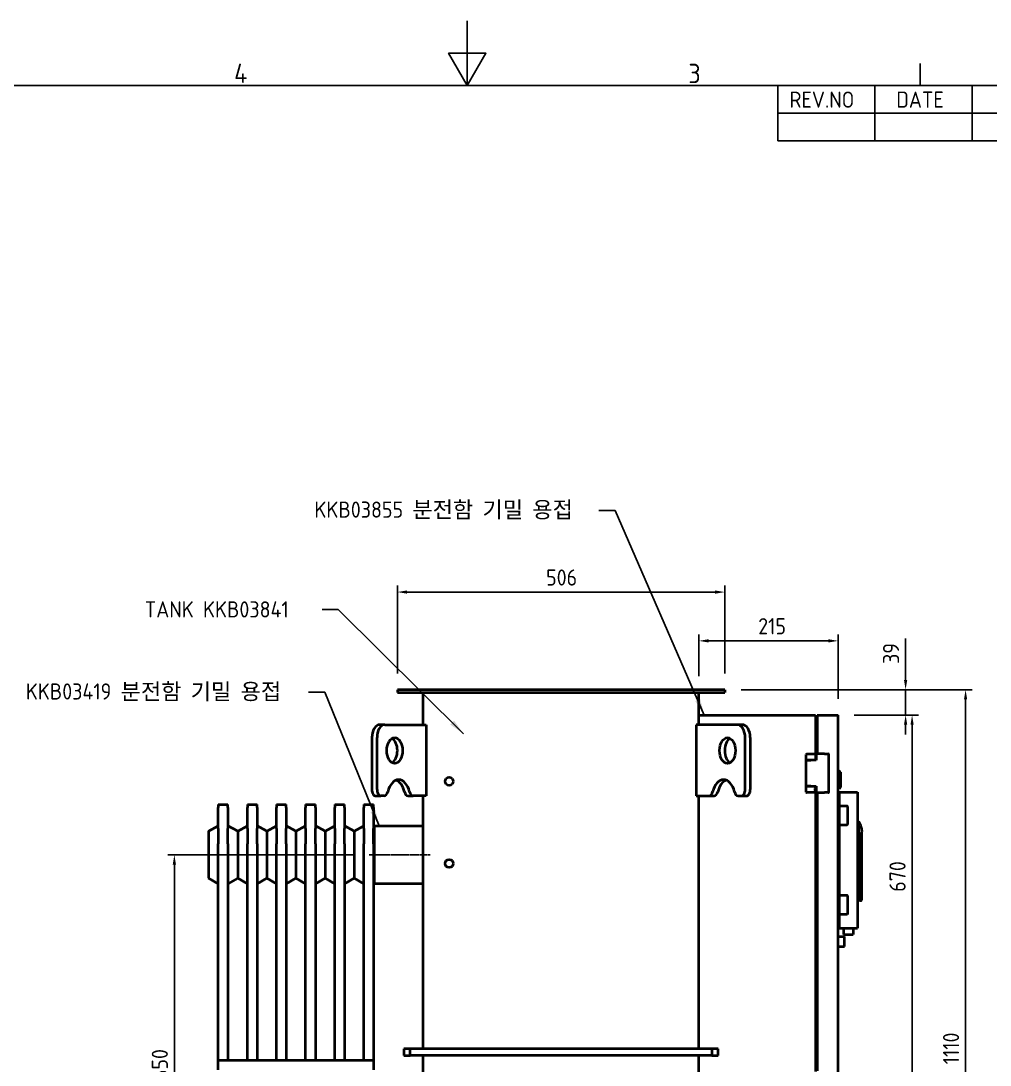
# Model space of a CAD drawing. Header units: millimetres. Extents: x 0 to 4200, y 0 to 2970.
# Drawn here: x 1410 to 2908, y 1356 to 2970 of the extents above; entities that cross this region are included whole.
import ezdxf

# ---------------------------------------------------------------- set-up
doc = ezdxf.new("R2010")
doc.units = ezdxf.units.MM
doc.header["$LTSCALE"] = 10
doc.linetypes.add('CHAIN', pattern=[0.7087, 0.4724, -0.0591, 0.1181, -0.0591])
doc.layers.get('0').update_dxf_attribs({"color": 3, "lineweight": 25, "true_color": 0x00ff00})
for name, color, linetype, lineweight, true_color in [('가시적인 것(ISO)', 3, 'Continuous', 40, 0x00ff00), ('기호(ISO)', 5, 'Continuous', 25, 0x0000ff), ('중심선(ISO)', 1, 'Continuous', 25, 0xff0000), ('치수(ISO)', 2, 'Continuous', 25, 0xffff00)]:
    doc.layers.add(name, color=color, linetype=linetype, lineweight=lineweight, true_color=true_color)
doc.layers.add('경계(ISO)', color=7, linetype='Continuous', lineweight=25)
doc.styles.add('ISO ProportionalPSTEK', font='isocp.shx')
doc.styles.add('문자 텍스트_PSTEK_POSCO', font='isocp.shx')
doc.styles.add('치수 텍스트_PSTEK_POSCO', font='isocp.shx')
doc.dimstyles.new('치수_PSTEK_POSCO', dxfattribs={"dimscale": 10, "dimtxt": 2.5, "dimasz": 1.5, "dimexe": 1, "dimexo": 2.5, "dimgap": 1, "dimtad": 1, "dimrnd": 1e-08, "dimdsep": 46, "dimtxsty": '치수 텍스트_PSTEK_POSCO', "dimcen": 0.09, "dimdle": 10, "dimclrd": 7, "dimclre": 7, "dimclrt": 2, "dimadec": 1, "dimazin": 2, "dimtfac": 1, "dimtmove": 0, "dimatfit": 3, "dimfxl": 1, "dimtolj": 1, "dimlwd": -1, "dimlwe": -1, "dimarcsym": 0})
doc.dimstyles.new('치수_PSTEK_POSCO$7', dxfattribs={"dimscale": 10, "dimtxt": 2.5, "dimasz": 2.5, "dimexe": 1, "dimexo": 2.5, "dimgap": 1, "dimtad": 1, "dimrnd": 1e-08, "dimdsep": 46, "dimtxsty": '치수 텍스트_PSTEK_POSCO', "dimcen": 0.09, "dimdle": 10, "dimclrd": 7, "dimclre": 7, "dimclrt": 2, "dimadec": 1, "dimazin": 2, "dimtfac": 1, "dimtmove": 0, "dimatfit": 3, "dimfxl": 1, "dimtolj": 1, "dimlwd": -1, "dimlwe": -1, "dimarcsym": 0})

# ---------------------------------------------------------------- blocks, each defined once
blk = doc.blocks.new('경계 Default Border')
at = {"layer": '경계(ISO)'}
blk.add_line((280, 287), (280, 290.4), dxfattribs=at)
at = {"layer": '경계(ISO)', "flags": 128}
for points in [[(210, 297), (210, 287), (207.11, 292), (212.89, 292), (210, 287)], [(10, 10), (10, 287), (410, 287), (410, 10), (10, 10)]]:
    blk.add_lwpolyline(points, dxfattribs=at)
at = {"layer": '경계(ISO)', "color": 2, "true_color": 0xffff00, "char_height": 3, "attachment_point": 7, "style": '문자 텍스트_PSTEK_POSCO'}
for s, insert in [('4', (173.97, 287.4)), ('3', (244.17, 287.37))]:
    blk.add_mtext(s, dxfattribs=dict(at, insert=insert))
blk = doc.blocks.new('리비전 내역')
at = {"layer": '기호(ISO)'}
for p, q in [((258, 287), (410, 287)), ((258, 287), (258, 282.72)), ((273, 287), (273, 282.72)), ((288, 287), (288, 282.72)), ((365, 287), (365, 282.72)), ((380, 287), (380, 282.72)), ((395, 287), (395, 282.72)), ((410, 287), (410, 282.72)), ((258, 282.72), (410, 282.72)), ((258, 282.72), (258, 278.44)), ((273, 282.72), (273, 278.44)), ((288, 282.72), (288, 278.44)), ((365, 282.72), (365, 278.44)), ((380, 282.72), (380, 278.44)), ((395, 282.72), (395, 278.44)), ((410, 282.72), (410, 278.44)), ((258, 278.44), (410, 278.44))]:
    blk.add_line(p, q, dxfattribs=at)
at = {"layer": '기호(ISO)', "color": 2, "true_color": 0xffff00, "char_height": 2.5, "attachment_point": 7, "style": 'ISO ProportionalPSTEK'}
for s, insert in [('REV.NO', (259.79, 283.58)), ('DATE', (276.31, 283.58)), ('DESCRIPTION OF REVISION', (305.51, 283.58)), ('DRA.BY', (366.48, 283.58)), ('CH.BY', (382.86, 283.58)), ('APP.BY', (396.48, 283.58))]:
    blk.add_mtext(s, dxfattribs=dict(at, insert=insert))
blk = doc.blocks.new('*D22')
at = {"layer": 'Defpoints', "color": 0, "transparency": 16777216}
for p in [(2498, 1936.4), (2673, 1897.4), (2777.4, 1897.4)]:
    blk.add_point(p, dxfattribs=at)
at = {"layer": '치수(ISO)', "color": 7, "transparency": 16777216}
for p, q in [((2777.4, 1951.4), (2777.4, 2015.7)), ((2523, 1936.4), (2787.4, 1936.4)), ((2777.4, 1897.4), (2777.4, 1936.4)), ((2698, 1897.4), (2787.4, 1897.4)), ((2777.4, 1882.4), (2777.4, 1867.4))]:
    blk.add_line(p, q, dxfattribs=at)
for points in [[(2774.9, 1951.4), (2779.9, 1951.4), (2777.4, 1936.4)], [(2774.9, 1882.4), (2779.9, 1882.4), (2777.4, 1897.4)]]:
    blk.add_solid(points, dxfattribs=at)
at = {"layer": '치수(ISO)', "color": 2, "transparency": 16777216, "insert": (2754.9, 1976.4), "char_height": 25, "attachment_point": 4, "rotation": 90, "style": '치수 텍스트_PSTEK_POSCO'}
blk.add_mtext('\\A1;39', dxfattribs=at)
blk = doc.blocks.new('*D23')
at = {"layer": 'Defpoints', "color": 0, "transparency": 16777216}
for p in [(2673, 1897.4), (2673, 1227.4), (2787.4, 1227.4)]:
    blk.add_point(p, dxfattribs=at)
at = {"layer": '치수(ISO)', "color": 7, "transparency": 16777216}
for p, q in [((2698, 1897.4), (2797.4, 1897.4)), ((2787.4, 1882.4), (2787.4, 1242.4)), ((2698, 1227.4), (2797.4, 1227.4))]:
    blk.add_line(p, q, dxfattribs=at)
for points in [[(2784.9, 1882.4), (2789.9, 1882.4), (2787.4, 1897.4)], [(2784.9, 1242.4), (2789.9, 1242.4), (2787.4, 1227.4)]]:
    blk.add_solid(points, dxfattribs=at)
at = {"layer": '치수(ISO)', "color": 2, "transparency": 16777216, "insert": (2764.9, 1624.2), "char_height": 25, "attachment_point": 4, "rotation": 90, "style": '치수 텍스트_PSTEK_POSCO'}
blk.add_mtext('\\A1;670', dxfattribs=at)
blk = doc.blocks.new('*D24')
at = {"layer": 'Defpoints', "color": 0, "transparency": 16777216}
for p in [(2458, 2012), (2458, 1932.4), (2673, 1897.4)]:
    blk.add_point(p, dxfattribs=at)
at = {"layer": '치수(ISO)', "color": 7, "transparency": 16777216}
for p, q in [((2458, 1957.4), (2458, 2022)), ((2673, 1922.4), (2673, 2022)), ((2658, 2012), (2473, 2012))]:
    blk.add_line(p, q, dxfattribs=at)
for points in [[(2473, 2014.5), (2473, 2009.5), (2458, 2012)], [(2658, 2014.5), (2658, 2009.5), (2673, 2012)]]:
    blk.add_solid(points, dxfattribs=at)
at = {"layer": '치수(ISO)', "color": 2, "transparency": 16777216, "insert": (2549.6, 2034.6), "char_height": 25, "attachment_point": 4, "style": '치수 텍스트_PSTEK_POSCO'}
blk.add_mtext('\\A1;215', dxfattribs=at)
blk = doc.blocks.new('*D27')
at = {"layer": 'Defpoints', "color": 0, "transparency": 16777216}
for p in [(2498, 1936.4), (2870.1, 1936.4), (2480, 826.4)]:
    blk.add_point(p, dxfattribs=at)
at = {"layer": '치수(ISO)', "color": 7, "transparency": 16777216}
for p, q in [((2523, 1936.4), (2880.1, 1936.4)), ((2870.1, 841.4), (2870.1, 1921.4)), ((2505, 826.4), (2880.1, 826.4))]:
    blk.add_line(p, q, dxfattribs=at)
for points in [[(2867.6, 1921.4), (2872.6, 1921.4), (2870.1, 1936.4)], [(2867.6, 841.4), (2872.6, 841.4), (2870.1, 826.4)]]:
    blk.add_solid(points, dxfattribs=at)
at = {"layer": '치수(ISO)', "color": 2, "transparency": 16777216, "insert": (2847.6, 1357.7), "char_height": 25, "attachment_point": 4, "rotation": 90, "style": '치수 텍스트_PSTEK_POSCO'}
blk.add_mtext('\\A1;1110', dxfattribs=at)
blk = doc.blocks.new('*D32')
at = {"layer": 'Defpoints', "color": 0, "transparency": 16777216}
for p in [(1992, 2087.4), (1992, 1936.4), (2498, 1936.4)]:
    blk.add_point(p, dxfattribs=at)
at = {"layer": '치수(ISO)', "color": 7, "transparency": 16777216}
for p, q in [((1992, 1961.4), (1992, 2097.4)), ((2483, 2087.4), (2007, 2087.4)), ((2498, 1961.4), (2498, 2097.4))]:
    blk.add_line(p, q, dxfattribs=at)
for points in [[(2007, 2089.9), (2007, 2084.9), (1992, 2087.4)], [(2483, 2089.9), (2483, 2084.9), (2498, 2087.4)]]:
    blk.add_solid(points, dxfattribs=at)
at = {"layer": '치수(ISO)', "color": 2, "transparency": 16777216, "insert": (2221.8, 2109.9), "char_height": 25, "attachment_point": 4, "style": '치수 텍스트_PSTEK_POSCO'}
blk.add_mtext('\\A1;506', dxfattribs=at)
blk = doc.blocks.new('*D36')
at = {"layer": 'Defpoints', "color": 0, "transparency": 16777216}
for p in [(1647.3, 1681.4), (1948.4, 1681.4), (1948.4, 1031.4)]:
    blk.add_point(p, dxfattribs=at)
at = {"layer": '치수(ISO)', "color": 7, "transparency": 16777216}
for p, q in [((1923.4, 1681.4), (1637.3, 1681.4)), ((1647.3, 1046.4), (1647.3, 1666.4)), ((1923.4, 1031.4), (1637.3, 1031.4))]:
    blk.add_line(p, q, dxfattribs=at)
for points in [[(1644.8, 1666.4), (1649.8, 1666.4), (1647.3, 1681.4)], [(1644.8, 1046.4), (1649.8, 1046.4), (1647.3, 1031.4)]]:
    blk.add_solid(points, dxfattribs=at)
at = {"layer": '치수(ISO)', "color": 2, "transparency": 16777216, "insert": (1624.8, 1333.2), "char_height": 25, "attachment_point": 4, "rotation": 90, "style": '치수 텍스트_PSTEK_POSCO'}
blk.add_mtext('\\A1;650', dxfattribs=at)

msp = doc.modelspace()

# ---------------------------------------------------------------- linework, layer by layer
at = {"layer": '가시적인 것(ISO)'}
for p, q in [((1991.955, 1936.435), (1991.955, 1932.435)), ((2497.955, 1936.435), (1991.955, 1936.435)), ((2497.955, 1936.435), (2497.955, 1932.435)), ((1991.955, 1932.435), (2497.955, 1932.435)), ((2031.955, 1882.435), (2031.955, 1932.435)), ((2457.955, 1882.435), (2457.955, 1932.435)), ((2457.955, 1897.435), (2637.955, 1897.435)), ((2637.955, 1897.435), (2637.955, 1836.435)), ((2640.955, 1897.435), (2672.955, 1897.435)), ((2640.955, 1897.435), (2640.955, 1837.435)), ((2672.955, 1227.435), (2672.955, 1897.435)), ((1972.611, 1882.435), (1964.668, 1882.435)), ((1972.611, 1882.435), (2036.402, 1882.435)), ((2036.402, 1882.435), (2036.402, 1772.435)), ((2517.299, 1882.435), (2453.509, 1882.435)), ((2453.509, 1882.435), (2453.509, 1772.435)), ((2525.242, 1882.435), (2517.299, 1882.435)), ((1952.518, 1862.435), (1952.518, 1782.435)), ((1960.461, 1782.435), (1960.461, 1862.435)), ((2529.45, 1782.435), (2529.45, 1862.435)), ((2537.393, 1862.435), (2537.393, 1782.435)), ((2637.955, 1862.435), (2640.955, 1862.435)), ((2623.955, 1827.585), (2623.955, 1836.435)), ((2637.955, 1827.585), (2623.955, 1827.585)), ((2623.955, 1827.435), (2623.955, 1827.585)), ((2623.955, 1827.435), (2630.955, 1827.435)), ((2623.955, 1787.435), (2623.955, 1827.435)), ((2638.955, 1827.435), (2630.955, 1827.435)), ((2637.955, 1836.435), (2637.955, 1827.585)), ((2637.955, 1827.585), (2637.955, 1827.435)), ((2638.955, 1836.435), (2638.955, 1827.435)), ((2651.955, 1837.435), (2639.955, 1837.435)), ((2651.955, 1837.435), (2657.955, 1837.435)), ((2658.955, 1778.435), (2658.955, 1836.435)), ((2672.955, 1811.435), (2674.455, 1811.435)), ((2674.455, 1783.435), (2674.455, 1811.435)), ((2676.955, 1808.935), (2674.455, 1811.435)), ((2676.955, 1808.935), (2676.955, 1785.935)), ((2623.955, 1787.285), (2623.955, 1787.435)), ((2630.955, 1787.435), (2623.955, 1787.435)), ((2623.955, 1787.285), (2637.955, 1787.285)), ((2623.955, 1778.435), (2623.955, 1787.285)), ((2630.955, 1787.435), (2638.955, 1787.435)), ((2637.955, 1787.435), (2637.955, 1787.285)), ((2637.955, 1787.285), (2637.955, 1784.435)), ((2637.955, 1784.435), (2637.955, 1780.435)), ((2637.955, 1780.435), (2637.955, 1778.435)), ((2637.955, 1778.435), (2637.955, 1346.435)), ((2638.955, 1787.435), (2638.955, 1778.435)), ((2639.955, 1777.435), (2651.955, 1777.435)), ((2640.955, 1777.435), (2640.955, 1347.435)), ((2657.955, 1777.435), (2651.955, 1777.435)), ((2672.955, 1783.435), (2674.455, 1783.435)), ((2676.955, 1785.935), (2674.455, 1783.435)), ((2674.955, 1778.035), (2702.955, 1778.035)), ((2674.955, 1778.035), (2674.955, 1756.835)), ((2702.955, 1778.035), (2702.955, 1568.035)), ((1715.155, 1758.935), (1715.155, 1754.307)), ((1715.155, 1758.935), (1730.155, 1758.935)), ((1730.155, 1754.307), (1730.155, 1758.935)), ((1760.155, 1758.935), (1760.155, 1754.307)), ((1760.155, 1758.935), (1775.155, 1758.935)), ((1775.155, 1754.307), (1775.155, 1758.935)), ((1805.155, 1758.935), (1805.155, 1754.307)), ((1805.155, 1758.935), (1820.155, 1758.935)), ((1820.155, 1754.307), (1820.155, 1758.935)), ((1850.155, 1758.935), (1850.155, 1754.307)), ((1850.155, 1758.935), (1865.155, 1758.935)), ((1865.155, 1754.307), (1865.155, 1758.935)), ((1895.155, 1758.935), (1895.155, 1754.307)), ((1895.155, 1758.935), (1910.155, 1758.935)), ((1910.155, 1754.307), (1910.155, 1758.935)), ((1940.155, 1758.935), (1940.155, 1754.307)), ((1940.155, 1758.935), (1955.155, 1758.935)), ((1955.155, 1754.307), (1955.155, 1758.935)), ((1958.593, 1772.435), (1966.536, 1772.435)), ((1971.347, 1772.435), (1966.536, 1772.435)), ((2008.459, 1772.435), (2016.402, 1772.435)), ((2036.402, 1772.435), (2016.402, 1772.435)), ((2031.955, 1381.435), (2031.955, 1772.435)), ((2453.509, 1772.435), (2473.508, 1772.435)), ((2457.955, 1381.435), (2457.955, 1772.435)), ((2473.508, 1772.435), (2481.451, 1772.435)), ((2518.564, 1772.435), (2523.374, 1772.435)), ((2523.374, 1772.435), (2531.318, 1772.435)), ((1715.155, 1722.005), (1715.155, 1754.307)), ((1730.155, 1754.307), (1730.155, 1722.005)), ((1760.155, 1722.005), (1760.155, 1754.307)), ((1775.155, 1754.307), (1775.155, 1722.005)), ((1805.155, 1722.005), (1805.155, 1754.307)), ((1820.155, 1754.307), (1820.155, 1722.005)), ((1850.155, 1722.005), (1850.155, 1754.307)), ((1865.155, 1754.307), (1865.155, 1722.005)), ((1895.155, 1722.005), (1895.155, 1754.307)), ((1910.155, 1754.307), (1910.155, 1722.005)), ((1940.155, 1722.005), (1940.155, 1754.307)), ((1955.155, 1754.307), (1955.155, 1722.005)), ((2672.955, 1752.535), (2674.955, 1752.535)), ((2674.955, 1756.835), (2674.955, 1755.452)), ((2674.955, 1755.452), (2674.955, 1728.618)), ((2675.155, 1757.035), (2683.8, 1757.035)), ((2683.8, 1757.035), (2686.372, 1757.035)), ((2687.897, 1755.594), (2686.514, 1756.976)), ((2687.955, 1728.618), (2687.955, 1755.452)), ((2674.955, 1728.618), (2674.955, 1727.235)), ((2674.955, 1727.235), (2674.955, 1618.835)), ((2683.8, 1727.035), (2675.155, 1727.035)), ((2686.372, 1727.035), (2683.8, 1727.035)), ((2687.897, 1728.476), (2686.514, 1727.094)), ((2705.224, 1732.686), (2702.955, 1732.686)), ((1700.155, 1717.775), (1715.155, 1726.435)), ((1700.155, 1717.775), (1700.155, 1645.095)), ((1715.155, 1722.005), (1715.155, 1698.162)), ((1745.155, 1717.775), (1730.155, 1726.435)), ((1730.155, 1698.162), (1730.155, 1722.005)), ((1745.155, 1717.775), (1760.155, 1726.435)), ((1745.155, 1717.775), (1745.155, 1645.095)), ((1760.155, 1722.005), (1760.155, 1698.162)), ((1790.155, 1717.775), (1775.155, 1726.435)), ((1775.155, 1698.162), (1775.155, 1722.005)), ((1790.155, 1717.775), (1805.155, 1726.435)), ((1790.155, 1717.775), (1790.155, 1645.095)), ((1805.155, 1722.005), (1805.155, 1698.162)), ((1835.155, 1717.775), (1820.155, 1726.435)), ((1820.155, 1698.162), (1820.155, 1722.005)), ((1835.155, 1717.775), (1850.155, 1726.435)), ((1835.155, 1717.775), (1835.155, 1645.095)), ((1850.155, 1722.005), (1850.155, 1698.162)), ((1880.155, 1717.775), (1865.155, 1726.435)), ((1865.155, 1698.162), (1865.155, 1722.005)), ((1880.155, 1717.775), (1895.155, 1726.435)), ((1880.155, 1717.775), (1880.155, 1645.095)), ((1895.155, 1722.005), (1895.155, 1698.162)), ((1925.155, 1717.775), (1910.155, 1726.435)), ((1910.155, 1698.162), (1910.155, 1722.005)), ((1925.155, 1717.775), (1940.155, 1726.435)), ((1925.155, 1717.775), (1925.155, 1645.095)), ((1940.155, 1722.005), (1940.155, 1698.162)), ((1955.935, 1725.985), (1955.155, 1726.435)), ((1955.155, 1698.162), (1955.155, 1722.005)), ((1955.935, 1725.985), (1955.935, 1636.885)), ((1955.935, 1725.985), (2031.955, 1725.985)), ((2705.224, 1715.9), (2705.224, 1628.546)), ((2709.422, 1716.107), (2709.422, 1646.57)), ((1715.155, 1363.935), (1715.155, 1698.162)), ((1730.155, 1698.162), (1730.155, 1363.935)), ((1760.155, 1363.935), (1760.155, 1698.162)), ((1775.155, 1698.162), (1775.155, 1363.935)), ((1805.155, 1363.935), (1805.155, 1698.162)), ((1820.155, 1698.162), (1820.155, 1363.935)), ((1850.155, 1363.935), (1850.155, 1698.162)), ((1865.155, 1698.162), (1865.155, 1363.935)), ((1895.155, 1363.935), (1895.155, 1698.162)), ((1910.155, 1698.162), (1910.155, 1363.935)), ((1940.155, 1363.935), (1940.155, 1698.162)), ((1955.155, 1698.162), (1955.155, 1363.935)), ((2708.177, 1628.538), (2708.177, 1708.535)), ((2709.663, 1634.385), (2709.663, 1646.685)), ((1700.155, 1645.095), (1715.155, 1636.435)), ((1745.155, 1645.095), (1730.155, 1636.435)), ((1745.155, 1645.095), (1760.155, 1636.435)), ((1790.155, 1645.095), (1775.155, 1636.435)), ((1790.155, 1645.095), (1805.155, 1636.435)), ((1835.155, 1645.095), (1820.155, 1636.435)), ((1835.155, 1645.095), (1850.155, 1636.435)), ((1880.155, 1645.095), (1865.155, 1636.435)), ((1880.155, 1645.095), (1895.155, 1636.435)), ((1925.155, 1645.095), (1910.155, 1636.435)), ((1925.155, 1645.095), (1940.155, 1636.435)), ((1955.935, 1636.885), (1955.155, 1636.435)), ((1955.935, 1636.885), (2031.955, 1636.885)), ((2709.422, 1634.5), (2709.422, 1611.952)), ((2674.955, 1618.835), (2674.955, 1617.452)), ((2674.955, 1617.452), (2674.955, 1590.618)), ((2675.155, 1619.035), (2683.8, 1619.035)), ((2683.8, 1619.035), (2686.372, 1619.035)), ((2687.897, 1617.594), (2686.514, 1618.976)), ((2687.955, 1590.618), (2687.955, 1617.452)), ((2704.724, 1613.832), (2702.955, 1613.832)), ((2705.224, 1617.403), (2705.224, 1611.935)), ((2706.224, 1610.935), (2709.102, 1610.935)), ((2672.955, 1593.535), (2674.955, 1593.535)), ((2674.955, 1590.618), (2674.955, 1589.235)), ((2674.955, 1589.235), (2674.955, 1568.035)), ((2683.8, 1589.035), (2675.155, 1589.035)), ((2686.372, 1589.035), (2683.8, 1589.035)), ((2687.897, 1590.476), (2686.514, 1589.094)), ((2674.955, 1568.035), (2702.955, 1568.035)), ((2681.455, 1568.035), (2681.455, 1558.035)), ((2696.455, 1568.035), (2696.455, 1558.035)), ((2672.955, 1554.935), (2682.955, 1554.935)), ((2681.455, 1558.035), (2696.455, 1558.035)), ((2682.955, 1539.935), (2682.955, 1554.935)), ((2672.955, 1539.935), (2682.955, 1539.935)), ((2011.955, 1381.435), (2001.955, 1381.435)), ((2001.955, 1381.435), (2001.955, 1371.435)), ((2011.955, 1371.435), (2011.955, 1381.435)), ((2477.955, 1381.435), (2011.955, 1381.435)), ((2487.955, 1381.435), (2477.955, 1381.435)), ((2477.955, 1381.435), (2477.955, 1371.435)), ((2487.955, 1371.435), (2487.955, 1381.435)), ((1715.155, 1363.935), (1955.155, 1363.935)), ((1715.155, 1348.935), (1715.155, 1363.935)), ((1955.155, 1363.935), (1955.155, 1348.935)), ((2001.955, 1371.435), (2011.955, 1371.435)), ((2477.955, 1371.435), (2011.955, 1371.435)), ((2031.955, 932.435), (2031.955, 1371.435)), ((2457.955, 932.435), (2457.955, 1371.435)), ((2477.955, 1371.435), (2487.955, 1371.435))]:
    msp.add_line(p, q, dxfattribs=at)
for centre in [(2071.955, 1794.935), (2071.955, 1667.935)]:
    msp.add_circle(centre, 6.25, dxfattribs=at)
for centre, radius, start, end in [((2624.955, 1836.435), 1, 90, 180), ((2636.955, 1836.435), 1, 0, 90), ((2639.955, 1836.435), 1, 90, 180), ((2657.955, 1836.435), 1, 0, 90), ((2624.955, 1778.435), 1, 180, 270), ((2636.955, 1778.435), 1, 270, 0), ((2639.955, 1778.435), 1, 180, 270), ((2657.955, 1778.435), 1, 270, 0), ((2675.155, 1756.835), 0.2, 90, 180), ((2686.372, 1756.835), 0.2, 45, 90), ((2687.755, 1755.452), 0.2, 0, 45), ((2675.155, 1727.235), 0.2, 180, 270), ((2686.372, 1727.235), 0.2, 270, 315), ((2687.755, 1728.618), 0.2, 315, 0), ((2674.193, 1714.011), 36.218, 17.171583, 31.039764), ((2680.305, 1715.9), 29.82, 4.33736, 17.171583), ((2709.163, 1646.685), 0.5, 0, 58.841471), ((2709.163, 1634.385), 0.5, 301.158472, 0), ((2675.155, 1618.835), 0.2, 90, 180), ((2686.372, 1618.835), 0.2, 45, 90), ((2687.755, 1617.452), 0.2, 0, 45), ((2685.262, 1628.655), 22.915, 330.430333, 359.708504), ((2706.224, 1611.935), 1, 180, 270), ((2675.155, 1589.235), 0.2, 180, 270), ((2686.372, 1589.235), 0.2, 270, 315), ((2687.755, 1590.618), 0.2, 315, 0)]:
    msp.add_arc(centre, radius, start, end, dxfattribs=at)
for centre, major_axis, start_param, end_param in [((1964.668, 1862.435), (0, 20), 0, 1.57079633), ((1972.611, 1862.435), (0, 20), 0, 1.57079633), ((2517.299, 1862.435), (0, 20), 4.71238898, 6.28318531), ((2525.242, 1862.435), (0, 20), 4.71238898, 6.28318531), ((1979.857, 1842.435), (0, -20), 0.33297801, 2.80861464), ((2510.054, 1842.435), (0, 20), 0.33297801, 2.80861464), ((1993.875, 1767.435), (0, 30), 5.09678575, 7.46958486), ((1985.932, 1767.435), (0, 30), 5.09678575, 6.06351697), ((2496.036, 1767.435), (0, 30), 5.09678575, 7.46958486), ((2503.979, 1767.435), (0, 30), 0.21966834, 1.18639955), ((1958.593, 1782.435), (0, -10), 4.71238898, 6.28318531), ((1966.536, 1782.435), (0, -10), 4.71238898, 6.28318531), ((1971.347, 1782.435), (0, -10), 0, 1.18639955), ((2008.459, 1782.435), (0, -10), 5.09678575, 6.28318531), ((2016.402, 1782.435), (0, -10), 5.09678575, 6.28318531), ((2473.508, 1782.435), (0, -10), 0, 1.18639955), ((2481.451, 1782.435), (0, -10), 0, 1.18639955), ((2518.564, 1782.435), (0, -10), 5.09678575, 6.28318531), ((2523.374, 1782.435), (0, -10), 0, 1.57079633), ((2531.318, 1782.435), (0, -10), 0, 1.57079633)]:
    msp.add_ellipse(centre, major_axis=major_axis, ratio=0.60752534, start_param=start_param, end_param=end_param, dxfattribs=at)
for centre in [(1987.8, 1842.435), (2502.111, 1842.435)]:
    msp.add_ellipse(centre, major_axis=(0, 20), ratio=0.60752534, dxfattribs=at)
for points, knots in [([(2624.955, 1837.435), (2624.967, 1837.435), (2624.985, 1837.435), (2625.043, 1837.435), (2625.047, 1837.435), (2625.051, 1837.435), (2625.055, 1837.435), (2625.117, 1837.435), (2625.207, 1837.435), (2625.325, 1837.435), (2625.341, 1837.435), (2625.358, 1837.435), (2625.377, 1837.435), (2625.488, 1837.435), (2625.621, 1837.435), (2625.774, 1837.435), (2625.825, 1837.435), (2625.877, 1837.435), (2625.933, 1837.435), (2626.16, 1837.435), (2626.42, 1837.435), (2626.713, 1837.435), (2626.969, 1837.435), (2627.246, 1837.435), (2627.543, 1837.435), (2627.586, 1837.435), (2627.63, 1837.435), (2627.672, 1837.435), (2627.969, 1837.435), (2628.28, 1837.435), (2628.606, 1837.435), (2628.653, 1837.435), (2628.702, 1837.435), (2628.747, 1837.435), (2629.086, 1837.435), (2629.434, 1837.435), (2629.792, 1837.435), (2629.816, 1837.435), (2629.841, 1837.435), (2629.864, 1837.435), (2630.224, 1837.435), (2630.589, 1837.435), (2630.955, 1837.435)], [0, 0, 0, 0, 0.05859375, 0.05859375, 0.05859375, 0.0625, 0.0625, 0.0625, 0.1171875, 0.1171875, 0.1171875, 0.125, 0.125, 0.125, 0.171875, 0.171875, 0.171875, 0.1875, 0.1875, 0.1875, 0.25, 0.25, 0.25, 0.3046875, 0.3046875, 0.3046875, 0.3125, 0.3125, 0.3125, 0.3671875, 0.3671875, 0.3671875, 0.375, 0.375, 0.375, 0.43359375, 0.43359375, 0.43359375, 0.4375, 0.4375, 0.4375, 0.5, 0.5, 0.5, 0.5]), ([(2630.955, 1837.435), (2631.299, 1837.435), (2631.64, 1837.435), (2631.979, 1837.435), (2632.002, 1837.435), (2632.023, 1837.435), (2632.047, 1837.435), (2632.382, 1837.435), (2632.708, 1837.435), (2633.028, 1837.435), (2633.073, 1837.435), (2633.117, 1837.435), (2633.164, 1837.435), (2633.446, 1837.435), (2633.719, 1837.435), (2633.98, 1837.435), (2634.068, 1837.435), (2634.152, 1837.435), (2634.239, 1837.435), (2634.585, 1837.435), (2634.905, 1837.435), (2635.198, 1837.435), (2635.454, 1837.435), (2635.685, 1837.435), (2635.891, 1837.435), (2635.92, 1837.435), (2635.95, 1837.435), (2635.977, 1837.435), (2636.171, 1837.435), (2636.338, 1837.435), (2636.476, 1837.435), (2636.496, 1837.435), (2636.516, 1837.435), (2636.534, 1837.435), (2636.668, 1837.435), (2636.771, 1837.435), (2636.841, 1837.435), (2636.846, 1837.435), (2636.851, 1837.435), (2636.855, 1837.435), (2636.922, 1837.435), (2636.942, 1837.435), (2636.955, 1837.435)], [0.5, 0.5, 0.5, 0.5, 0.55859375, 0.55859375, 0.55859375, 0.5625, 0.5625, 0.5625, 0.6171875, 0.6171875, 0.6171875, 0.625, 0.625, 0.625, 0.671875, 0.671875, 0.671875, 0.6875, 0.6875, 0.6875, 0.75, 0.75, 0.75, 0.8046875, 0.8046875, 0.8046875, 0.8125, 0.8125, 0.8125, 0.8671875, 0.8671875, 0.8671875, 0.875, 0.875, 0.875, 0.93359375, 0.93359375, 0.93359375, 0.9375, 0.9375, 0.9375, 1, 1, 1, 1]), ([(2636.955, 1777.435), (2636.944, 1777.435), (2636.926, 1777.435), (2636.867, 1777.435), (2636.863, 1777.435), (2636.86, 1777.435), (2636.855, 1777.435), (2636.793, 1777.435), (2636.704, 1777.435), (2636.586, 1777.435), (2636.569, 1777.435), (2636.553, 1777.435), (2636.534, 1777.435), (2636.422, 1777.435), (2636.29, 1777.435), (2636.137, 1777.435), (2636.086, 1777.435), (2636.034, 1777.435), (2635.977, 1777.435), (2635.751, 1777.435), (2635.491, 1777.435), (2635.198, 1777.435), (2634.942, 1777.435), (2634.665, 1777.435), (2634.367, 1777.435), (2634.325, 1777.435), (2634.281, 1777.435), (2634.239, 1777.435), (2633.942, 1777.435), (2633.631, 1777.435), (2633.305, 1777.435), (2633.258, 1777.435), (2633.209, 1777.435), (2633.164, 1777.435), (2632.825, 1777.435), (2632.477, 1777.435), (2632.119, 1777.435), (2632.095, 1777.435), (2632.07, 1777.435), (2632.047, 1777.435), (2631.687, 1777.435), (2631.322, 1777.435), (2630.955, 1777.435), (2630.612, 1777.435), (2630.27, 1777.435), (2629.931, 1777.435), (2629.909, 1777.435), (2629.887, 1777.435), (2629.864, 1777.435), (2629.529, 1777.435), (2629.202, 1777.435), (2628.883, 1777.435), (2628.837, 1777.435), (2628.794, 1777.435), (2628.747, 1777.435), (2628.464, 1777.435), (2628.192, 1777.435), (2627.93, 1777.435), (2627.843, 1777.435), (2627.759, 1777.435), (2627.672, 1777.435), (2627.326, 1777.435), (2627.005, 1777.435), (2626.713, 1777.435), (2626.457, 1777.435), (2626.226, 1777.435), (2626.02, 1777.435), (2625.991, 1777.435), (2625.961, 1777.435), (2625.933, 1777.435), (2625.739, 1777.435), (2625.573, 1777.435), (2625.434, 1777.435), (2625.415, 1777.435), (2625.394, 1777.435), (2625.377, 1777.435), (2625.242, 1777.435), (2625.14, 1777.435), (2625.069, 1777.435), (2625.064, 1777.435), (2625.06, 1777.435), (2625.055, 1777.435), (2624.989, 1777.435), (2624.969, 1777.435), (2624.955, 1777.435)], [0, 0, 0, 0, 0.05859375, 0.05859375, 0.05859375, 0.0625, 0.0625, 0.0625, 0.1171875, 0.1171875, 0.1171875, 0.125, 0.125, 0.125, 0.171875, 0.171875, 0.171875, 0.1875, 0.1875, 0.1875, 0.25, 0.25, 0.25, 0.3046875, 0.3046875, 0.3046875, 0.3125, 0.3125, 0.3125, 0.3671875, 0.3671875, 0.3671875, 0.375, 0.375, 0.375, 0.43359375, 0.43359375, 0.43359375, 0.4375, 0.4375, 0.4375, 0.5, 0.5, 0.5, 0.55859375, 0.55859375, 0.55859375, 0.5625, 0.5625, 0.5625, 0.6171875, 0.6171875, 0.6171875, 0.625, 0.625, 0.625, 0.671875, 0.671875, 0.671875, 0.6875, 0.6875, 0.6875, 0.75, 0.75, 0.75, 0.8046875, 0.8046875, 0.8046875, 0.8125, 0.8125, 0.8125, 0.8671875, 0.8671875, 0.8671875, 0.875, 0.875, 0.875, 0.93359375, 0.93359375, 0.93359375, 0.9375, 0.9375, 0.9375, 1, 1, 1, 1]), ([(2637.955, 1780.435), (2637.949, 1780.455), (2637.94, 1780.486), (2637.886, 1780.69), (2637.847, 1780.844), (2637.775, 1781.198), (2637.735, 1781.422), (2637.679, 1781.914), (2637.664, 1782.182), (2637.664, 1782.688), (2637.679, 1782.956), (2637.735, 1783.448), (2637.775, 1783.672), (2637.847, 1784.026), (2637.886, 1784.18), (2637.94, 1784.384), (2637.949, 1784.415), (2637.955, 1784.435)], [-0.909540528, -0.909540528, -0.909540528, -0.909540528, -0.833754696, -0.833754696, -0.757968865, -0.757968865, -0.682164608, -0.682164608, -0.606360352, -0.606360352, -0.530556096, -0.530556096, -0.454751839, -0.454751839, -0.378966008, -0.378966008, -0.303180176, -0.303180176, -0.303180176, -0.303180176]), ([(2705.224, 1723.6), (2705.224, 1724.684), (2705.224, 1725.724), (2705.224, 1727.665), (2705.224, 1728.563), (2705.224, 1729.761), (2705.224, 1730.135), (2705.224, 1730.996), (2705.224, 1731.446), (2705.224, 1732.004), (2705.224, 1732.17), (2705.224, 1732.46), (2705.224, 1732.584), (2705.224, 1732.686)], [-1.4373876, -1.4373876, -1.4373876, -1.4373876, -1.07799796, -1.07799796, -0.71829101, -0.71829101, -0.53864198, -0.53864198, -0.26919777, -0.26919777, -0.13451784, -0.13451784, -0.000001, -0.000001, -0.000001, -0.000001]), ([(2705.224, 1715.9), (2705.224, 1717.223), (2705.224, 1718.547), (2705.224, 1720.488), (2705.224, 1721.128), (2705.224, 1722.383), (2705.224, 1723), (2705.224, 1723.6)], [-0.794182825, -0.794182825, -0.794182825, -0.794182825, -0.397060479, -0.397060479, -0.1985164, -0.1985164, -0.000001, -0.000001, -0.000001, -0.000001]), ([(2709.33, 1715.811), (2709.099, 1715.063), (2708.855, 1714.167), (2708.463, 1712.24), (2708.308, 1711.185), (2708.196, 1709.59), (2708.177, 1709.062), (2708.177, 1708.535)], [0, 0, 0, 0, 0.339020839, 0.339020839, 0.666932509, 0.666932509, 0.824905121, 0.824905121, 0.824905121, 0.824905121]), ([(2710.028, 1718.047), (2709.931, 1717.738), (2709.783, 1717.266), (2709.515, 1716.409), (2709.426, 1716.12), (2709.33, 1715.811)], [0, 0, 0, 0, 0.315697856, 0.315697856, 0.455117876, 0.455117876, 0.455117876, 0.455117876]), ([(2709.422, 1634.5), (2709.343, 1634.831), (2709.244, 1635.271), (2709.037, 1636.359), (2708.914, 1637.115), (2708.74, 1638.777), (2708.691, 1639.683), (2708.691, 1640.535), (2708.691, 1641.387), (2708.74, 1642.293), (2708.914, 1643.955), (2709.037, 1644.711), (2709.244, 1645.799), (2709.343, 1646.239), (2709.422, 1646.57)], [-0.72151837, -0.72151837, -0.72151837, -0.72151837, -0.5112141, -0.5112141, -0.25560705, -0.25560705, 0, 0, 0, 0.25560705, 0.25560705, 0.5112141, 0.5112141, 0.72151837, 0.72151837, 0.72151837, 0.72151837]), ([(2704.724, 1617.088), (2704.776, 1617.091), (2704.83, 1617.102), (2704.911, 1617.128), (2704.938, 1617.139), (2705.001, 1617.169), (2705.037, 1617.19), (2705.117, 1617.249), (2705.157, 1617.29), (2705.211, 1617.375), (2705.224, 1617.417), (2705.224, 1617.455)], [-0.0707812005, -0.0707812005, -0.0707812005, -0.0707812005, -0.0554619635, -0.0554619635, -0.0476429769, -0.0476429769, -0.0354768856, -0.0354768856, -0.0172173939, -0.0172173939, -0.0000010422, -0.0000010422, -0.0000010422, -0.0000010422]), ([(2704.724, 1613.832), (2704.789, 1613.832), (2704.854, 1613.845), (2704.914, 1613.87), (2704.975, 1613.895), (2705.031, 1613.932), (2705.078, 1613.978), (2705.124, 1614.025), (2705.161, 1614.081), (2705.186, 1614.141), (2705.212, 1614.202), (2705.224, 1614.267), (2705.224, 1614.332)], [0, 0, 0, 0, 0.25, 0.25, 0.25, 0.5, 0.5, 0.5, 0.75, 0.75, 0.75, 1, 1, 1, 1]), ([(2705.224, 1617.455), (2705.224, 1618.156), (2705.224, 1618.935), (2705.224, 1620.623), (2705.224, 1621.529), (2705.224, 1623.433), (2705.224, 1624.426), (2705.224, 1625.954), (2705.224, 1626.468), (2705.224, 1627.504), (2705.224, 1628.025), (2705.224, 1628.546)], [-1.25220925, -1.25220925, -1.25220925, -1.25220925, -0.93896824, -0.93896824, -0.62576145, -0.62576145, -0.3126285, -0.3126285, -0.1562493, -0.1562493, -0.000001, -0.000001, -0.000001, -0.000001]), ([(2705.224, 1617.403), (2705.224, 1617.352), (2705.224, 1617.302), (2705.224, 1617.251), (2705.224, 1617.129), (2705.224, 1617.005), (2705.224, 1616.881), (2705.224, 1616.825), (2705.224, 1616.769), (2705.224, 1616.714), (2705.224, 1616.581), (2705.224, 1616.449), (2705.224, 1616.317), (2705.224, 1616.27), (2705.224, 1616.222), (2705.224, 1616.175), (2705.224, 1616.036), (2705.224, 1615.9), (2705.224, 1615.769), (2705.224, 1615.731), (2705.224, 1615.694), (2705.224, 1615.657), (2705.224, 1615.521), (2705.224, 1615.392), (2705.224, 1615.272), (2705.224, 1615.246), (2705.224, 1615.22), (2705.224, 1615.195), (2705.224, 1615.073), (2705.224, 1614.962), (2705.224, 1614.865), (2705.224, 1614.849), (2705.224, 1614.834), (2705.224, 1614.82), (2705.224, 1614.722), (2705.224, 1614.64), (2705.224, 1614.566), (2705.224, 1614.558), (2705.224, 1614.55), (2705.224, 1614.542), (2705.224, 1614.467), (2705.224, 1614.4), (2705.224, 1614.342), (2705.224, 1614.339), (2705.224, 1614.336), (2705.224, 1614.332)], [0.08900317, 0.08900317, 0.08900317, 0.08900317, 0.125, 0.125, 0.125, 0.211297535, 0.211297535, 0.211297535, 0.25, 0.25, 0.25, 0.341709248, 0.341709248, 0.341709248, 0.375, 0.375, 0.375, 0.472180674, 0.472180674, 0.472180674, 0.5, 0.5, 0.5, 0.602652347, 0.602652347, 0.602652347, 0.625, 0.625, 0.625, 0.7329148, 0.7329148, 0.7329148, 0.75, 0.75, 0.75, 0.863081637, 0.863081637, 0.863081637, 0.875, 0.875, 0.875, 0.993129725, 0.993129725, 0.993129725, 1, 1, 1, 1]), ([(2709.422, 1611.051), (2709.409, 1611.041), (2709.396, 1611.031), (2709.343, 1610.994), (2709.298, 1610.973), (2709.203, 1610.943), (2709.152, 1610.935), (2709.102, 1610.935)], [0, 0, 0, 0, 0.0048360177, 0.0048360177, 0.0194851257, 0.0194851257, 0.0346161755, 0.0346161755, 0.0346161755, 0.0346161755]), ([(2709.422, 1611.051), (2709.422, 1611.051), (2709.422, 1611.052), (2709.422, 1611.058), (2709.422, 1611.068), (2709.422, 1611.083), (2709.422, 1611.102), (2709.422, 1611.125), (2709.422, 1611.151), (2709.422, 1611.182), (2709.422, 1611.215), (2709.422, 1611.251), (2709.422, 1611.29), (2709.422, 1611.331), (2709.422, 1611.373), (2709.422, 1611.417), (2709.422, 1611.461), (2709.422, 1611.505), (2709.422, 1611.549), (2709.422, 1611.592), (2709.422, 1611.633), (2709.422, 1611.674), (2709.422, 1611.714), (2709.422, 1611.752), (2709.422, 1611.789), (2709.422, 1611.826), (2709.422, 1611.864), (2709.422, 1611.906), (2709.422, 1611.936), (2709.422, 1611.952)], [0.501758297, 0.501758297, 0.501758297, 0.501758297, 0.518518519, 0.537037037, 0.555555556, 0.574074074, 0.592592593, 0.611111111, 0.62962963, 0.648148148, 0.666666667, 0.685185185, 0.703703704, 0.722222222, 0.740740741, 0.759259259, 0.777777778, 0.796296296, 0.814814815, 0.833333333, 0.851851852, 0.87037037, 0.888888889, 0.907407407, 0.925925926, 0.944444444, 0.962962963, 0.981481481, 1, 1, 1, 1])]:
    msp.add_open_spline(points, degree=3, knots=knots, dxfattribs=at)
for points in [[(2710.04, 1718.155), (2710.043, 1718.12), (2710.039, 1718.083), (2710.028, 1718.047)], [(2709.102, 1610.935), (2709.102, 1610.935), (2709.102, 1610.935), (2709.102, 1610.935)]]:
    msp.add_open_spline(points, degree=3, dxfattribs=at)
at = {"layer": '중심선(ISO)', "linetype": 'CHAIN'}
msp.add_line((1948.435, 1681.435), (2042.655, 1681.435), dxfattribs=at)

# ---------------------------------------------------------------- block references
at = {"xscale": 10, "yscale": 10, "zscale": 10}
msp.add_blockref('경계 Default Border', (0, 0), dxfattribs=at)
at = {"layer": '기호(ISO)', "xscale": 10, "yscale": 10, "zscale": 10}
msp.add_blockref('리비전 내역', (0, 0), dxfattribs=at)

# ---------------------------------------------------------------- texts
at = {"layer": '기호(ISO)', "color": 2, "true_color": 0xffff00, "char_height": 25, "attachment_point": 4, "style": '치수 텍스트_PSTEK_POSCO'}
for s, insert, width in [('{\\fISOCP|b0|i0;\\H25.0000;KKB03855 \\fSystem|b0|i0;\\H25.0000;분전함\\fISOCP|b0|i0;\\H25.0000; \\fSystem|b0|i0;\\H25.0000;기밀\\fISOCP|b0|i0;\\H25.0000; \\fSystem|b0|i0;\\H25.0000;용접}', (1863.714, 2213.456), 429.74366), ('{\\fISOCP|b0|i0;\\H25.0000;TANK KKB03841}', (1601.54, 2060.612), 263.97498), ('{\\fISOCP|b0|i0;\\H25.0000;KKB03419 \\fSystem|b0|i0;\\H25.0000;분전함\\fISOCP|b0|i0;\\H25.0000; \\fSystem|b0|i0;\\H25.0000;기밀\\fISOCP|b0|i0;\\H25.0000; \\fSystem|b0|i0;\\H25.0000;용접}', (1417.763, 1932.473), 426.94271)]:
    msp.add_mtext(s, dxfattribs=dict(at, insert=insert, width=width))

# ---------------------------------------------------------------- dimensions: what is measured, and where the dimension line sits
at = {"layer": '치수(ISO)', "color": 7}
for base, p1, p2, angle, override, picture, middle in [((1991.955, 2087.397), (2497.955, 1936.435), (1991.955, 1936.435), 180, {"dimdec": 2, "dimtp": 0, "dimtm": 0, "dimtdec": 2, "dimtofl": 0, "dimatfit": 1}, '*D32', (2244.955, 2087.397)), ((2457.955, 2012.048), (2672.955, 1897.435), (2457.955, 1932.435), 180, {"dimdec": 2, "dimtp": 0, "dimtm": 0, "dimtdec": 2, "dimtofl": 0, "dimatfit": 1}, '*D24', (2570.455, 2012.048)), ((2777.41, 1897.435), (2497.955, 1936.435), (2672.955, 1897.435), 90, {"dimdec": 2, "dimtp": 0, "dimtm": 0, "dimtdec": 2, "dimtofl": 1, "dimatfit": 1}, '*D22', (2777.41, 1991.08)), ((2870.099, 1936.435), (2479.955, 826.435), (2497.955, 1936.435), 90, {"dimdec": 2, "dimtp": 0, "dimtm": 0, "dimtdec": 2, "dimtofl": 0, "dimatfit": 1}, '*D27', (2870.099, 1381.435)), ((2787.41, 1227.435), (2672.955, 1897.435), (2672.955, 1227.435), 270, {"dimdec": 2, "dimtp": 0, "dimtm": 0, "dimtdec": 2, "dimtofl": 0, "dimatfit": 1}, '*D23', (2787.41, 1647.435)), ((1647.305, 1681.435), (1948.435, 1031.435), (1948.435, 1681.435), 90, {"dimdec": 2, "dimtp": 0, "dimtm": 0, "dimtdec": 2, "dimtofl": 0, "dimatfit": 1}, '*D36', (1647.305, 1356.435))]:
    dim = msp.add_linear_dim(base=base, p1=p1, p2=p2, angle=angle, dimstyle='치수_PSTEK_POSCO', override=override, dxfattribs=at)
    dim.commit()
    dim.dimension.update_dxf_attribs({"geometry": picture, "text_midpoint": middle, "dimtype": 160})

# ---------------------------------------------------------------- leaders
at = {"layer": '기호(ISO)', "color": 7, "annotation_type": 0, "has_hookline": 1, "hookline_direction": 1}
for points, text_width in [([(2466.18, 1897.435), (2328.457, 2213.456), (2303.457, 2213.456)], 425.659), ([(2094.338, 1868.112), (1900.515, 2060.612), (1875.515, 2060.612)], 255.897), ([(1963.634, 1725.985), (1879.705, 1932.473), (1854.705, 1932.473)], 422.889)]:
    msp.add_leader(points, dimstyle='치수_PSTEK_POSCO$7', override={"dimtad": 0}, dxfattribs=dict(at, text_width=text_width))

doc.saveas('drawing.dxf')
